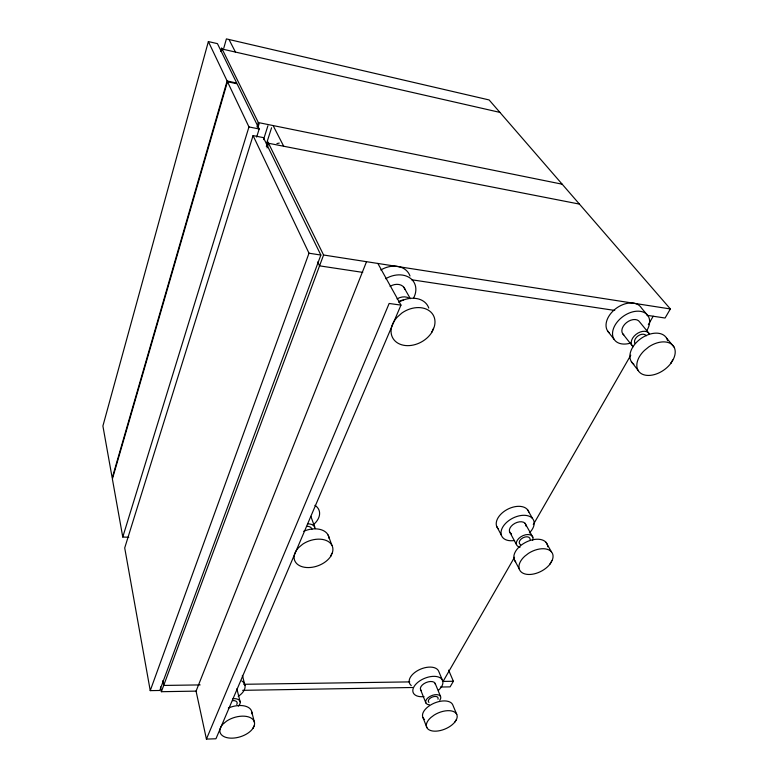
<?xml version="1.0" encoding="UTF-8"?>
<svg xmlns="http://www.w3.org/2000/svg" width="778" height="778" viewBox="0 0 778 778"><rect width="100%" height="100%" fill="white"/><g stroke="black" fill="none" stroke-linecap="round" stroke-linejoin="round"><path stroke-width="1.17" d="M254.007 726.156L253.074 728.237L254.367 725.368M332.031 553.343L330.835 555.998L332.488 552.322A20.063 13.1 -20.2 0 0 324.358 539.844A20.063 13.1 -20.2 0 0 302.671 544.192L298.878 547.381A20.121 13.138 -20.2 0 0 302.739 566.89A20.121 13.138 -20.2 0 0 330.922 556.007M433.589 328.374L432.004 331.895L434.192 327.032A23.136 17.369 -29.2 0 0 426.373 309.148A23.136 17.369 -29.2 0 0 401.866 313.038L397.344 317.045A23.204 17.417 -29.2 0 0 399.785 344.109A23.204 17.417 -29.2 0 0 432.101 331.914M208.368 41.565L102.9 425.994L112.207 478.023L227.118 80.98L208.368 41.565L217.441 43.646L236.726 83.061L227.118 80.98M220.582 51.426L221.574 47.915L259.025 123.955L257.936 127.436M221.458 51.358L222.109 49.024L499.914 112.392M223.753 48.255L226.398 38.9L489.119 99.944L670.364 308.954L665.073 318.027L647.082 315.314M256.643 137.084L259.181 128.983L237.086 83.8L227.468 81.729L112.382 478.995L122.768 537.024L128.788 537.267M122.768 537.024L248.96 126.931L227.468 81.729M253.074 135.586L124.713 547.936L150.242 690.631L159.772 690.475L320.857 255.048L263.411 137.628L253.074 135.586L309.002 253.21L150.242 690.631M256.993 126.882L258.335 122.564L562.183 184.201M263.518 139.622L267.924 125.754M266.416 143.93L271.58 127.757M266.339 146.429L267.817 141.8L323.58 255.009L161.367 691.7L196.552 691.117M267.068 147.898L268.546 143.278L579.445 204.099M456.151 719.971L454.994 721.887A16.338 8.723 -22.7 0 1 432.237 730.941A16.338 8.723 -22.7 0 1 430.963 717.452L434.182 715.05A16.299 8.704 -22.7 0 1 451.347 710.907A16.299 8.704 -22.7 0 1 456.579 719.232L454.994 721.887M366.526 261.69L196.066 691.127L206.423 739.1L215.944 738.769L400.962 305.112L377.855 263.45M551.524 561.521L550.075 563.924L552.079 560.598M279.273 143.064L276.91 143.59M206.423 739.1L389.146 303.469L400.962 305.112M672.824 360L670.957 363.112L673.544 358.814A21.337 13.732 -35.3 0 0 669.848 343.176A21.337 13.732 -35.3 0 0 648.891 346.813L644.505 350.382A21.395 13.771 -35.3 0 0 642.249 374.16A21.395 13.771 -35.3 0 0 671.035 363.132M443.081 681.411L514.53 557.233M533.3 524.605L630.783 355.176M648.337 324.65L653.189 316.238M448.614 670.13L453.37 681.265L450.102 686.877L440.397 687.032M223.578 723.521L226.875 720.924A17.923 10.114 -17.2 0 1 246.276 716.402A17.923 10.114 -17.2 0 1 254.348 725.368M242.658 690.339L412.496 687.499M200.141 684.912L163.701 685.437L162.797 680.701M243.689 684.29L409.743 681.898M442.468 681.421L453.37 681.265M362.743 272.378L319.554 265.852L317.687 261.972M411.65 279.759L614.727 310.432M323.58 255.009L670.364 308.954M309.002 253.21L320.857 255.048M248.96 126.931L259.181 128.983M648.298 316.199L641.451 308A20.461 13.741 -36.1 0 0 615.777 308.652A20.461 13.741 -36.1 0 0 609.125 332.76M666.6 338.138L673.933 346.93M622.575 333.558L631.93 345.422M607.579 330.942L614.056 339.305M631.376 361.692L638.31 370.659M403.831 287.228L410.356 298.684M527.426 509.512L532.502 518.459M546.02 542.305L551.417 551.826M525.062 523.302L532.881 537.316M509.532 531.714L516.456 544.561M496.627 526.229L501.421 535.293M514.209 559.45L519.315 569.088M229.004 39.503L235.442 52.058M273.097 125.55L283.698 146.245M442.429 680.205L438.568 670.986A15.784 8.869 -22.6 0 0 418.331 670.208A15.784 8.869 -22.6 0 0 411.261 685.535M456.754 714.408L452.679 704.673A16.221 8.762 -22.7 0 0 432.004 704.197A16.221 8.762 -22.7 0 0 424.574 719.533M435.165 683.405L440.562 696.514M420.635 689.814L425.877 702.981M423.038 717.744L426.879 727.576M328.131 535.07L331.943 545.407M310.869 516.349L314.691 526.969M244.973 685.437L242.415 675.45A17.301 10.25 -16.8 0 1 242.512 677.268M251.79 712.016L254.513 722.616M236.882 688.763L240.149 701.892M160.482 686.964L161.367 691.7M520.064 547.197A9.005 5.485 -27.3 0 1 517.273 540.302A9.005 5.485 -27.3 0 1 528.009 534.525A9.005 5.485 -27.3 0 1 532.609 540.447M514.579 540.496A17.806 10.989 -27.4 0 1 502.218 528.087A17.806 10.989 -27.4 0 1 526.764 515.532A17.806 10.989 -27.4 0 1 529.371 532.93M550.153 563.933A18.361 10.921 -27.2 0 1 524.693 573.882A18.361 10.921 -27.2 0 1 524.771 556.221L528.495 553.343A18.312 10.892 -27.2 0 1 547.362 549.326A18.312 10.892 -27.2 0 1 552.069 560.598M520.599 544.678A5.854 3.559 -27.3 0 1 522.874 537.841A5.854 3.559 -27.3 0 1 530.11 539.553M511.486 533.854A8.908 5.495 -27.4 0 1 514.89 523.351A8.908 5.495 -27.4 0 1 525.928 526.054M515.678 561.901A18.205 10.941 -27.2 0 1 526.677 541.838A18.205 10.941 -27.2 0 1 547.702 546.759M498.095 528.69A17.661 11.009 -27.4 0 1 507.149 509.502A17.661 11.009 -27.4 0 1 528.816 512.031M314.925 505.33A19.45 13.148 -20 0 1 313.233 524.81M306.882 526.356A6.409 4.269 -20.1 0 1 311.871 529.429M307.524 523.876A9.851 6.574 -20.1 0 1 315.187 528.612M303.673 531.286A19.927 13.148 -20.1 0 1 329.094 538.366M428.941 702.437A5.222 2.859 -22.7 0 1 432.578 696.923A5.222 2.859 -22.7 0 1 437.985 699.208M429.407 704.81A8.033 4.396 -22.7 0 1 426.636 699.218A8.033 4.396 -22.7 0 1 437.041 694.647A8.033 4.396 -22.7 0 1 439.764 700.258M424.01 696.611A15.9 8.84 -22.6 0 1 414.217 686.322A15.9 8.84 -22.6 0 1 436.555 676.539A15.9 8.84 -22.6 0 1 438.432 690.29M421.394 690.728A7.945 4.415 -22.6 0 1 425.926 682.627A7.945 4.415 -22.6 0 1 435.427 684.543M630.657 343.049A20.656 13.751 -36 0 1 612.967 330.242A20.656 13.751 -36 0 1 638.543 311.171A20.656 13.751 -36 0 1 646.324 331.37M633.866 364.269A21.191 13.771 -35.5 0 1 641.169 338.381A21.191 13.771 -35.5 0 1 667.602 340.706M634.965 343.38A6.808 4.473 -35.7 0 1 638.261 335.756A6.808 4.473 -35.7 0 1 646.255 335.804M633.166 346.725A10.464 6.876 -35.7 0 1 635.908 334.482A10.464 6.876 -35.7 0 1 649.309 333.752L639.691 322.004A10.328 6.876 -36 0 0 626.426 322.685A10.328 6.876 -36 0 0 623.81 334.861M385.684 278.738A22.319 17.252 -29.6 0 1 409.841 277.882A22.319 17.252 -29.6 0 1 413.643 297.945M390.079 286.362A11.164 8.626 -29.6 0 1 404.92 289.202M380.841 269.976A22.085 17.204 -29.7 0 1 409.996 275.995M398.715 302.272A22.951 17.379 -29.3 0 1 428.785 308.088M397.033 298.917A11.33 8.665 -29.4 0 1 409.218 298.198M399.824 300.901A7.362 5.631 -29.4 0 1 403.442 300.152M232.496 700.628A5.738 3.316 -17 0 1 236.765 704.528M232.943 698.702A8.821 5.096 -17 0 1 239.634 700.667A8.821 5.096 -17 0 1 238.34 706.113M241.822 680.954A17.437 10.231 -16.8 0 1 238.204 696.349M253.103 728.111A17.923 10.114 -17.2 0 1 228.187 737.904A17.923 10.114 -17.2 0 1 223.636 723.414M228.343 708.058A17.826 10.163 -17.1 0 1 251.877 713.825"/></g></svg>
